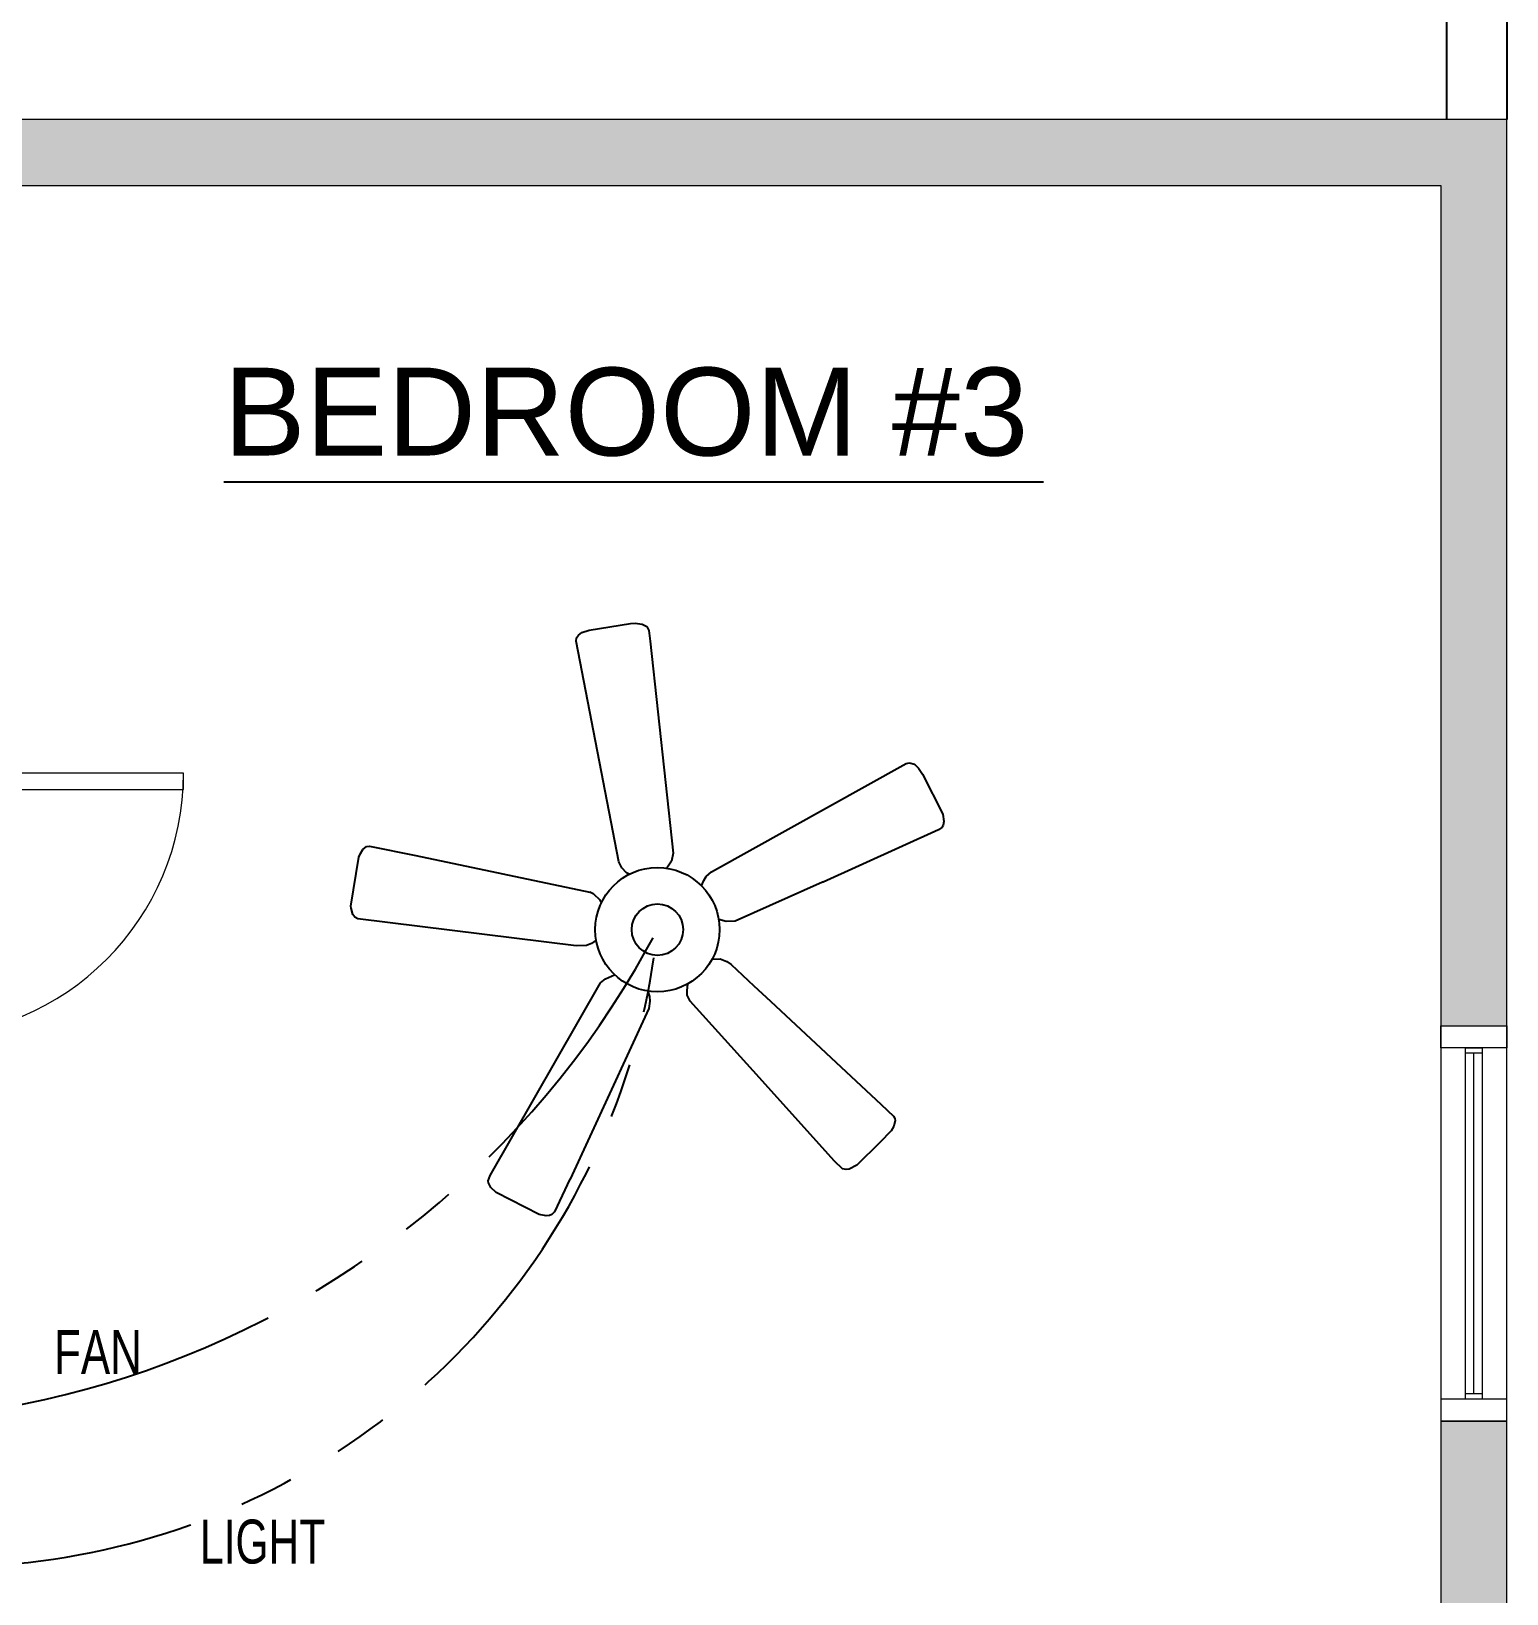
# Model space of a CAD drawing. Header units: inches. Extents: x -28708 to -16583, y 64755 to 66587.
# Drawn here: x -18223.6 to -18089.3, y 66026.5 to 66168.8 of the extents above; entities that cross this region are included whole.
import ezdxf

# ---------------------------------------------------------------- set-up
doc = ezdxf.new("R2010")
doc.units = ezdxf.units.IN
doc.header["$LTSCALE"] = 20
doc.header["$MEASUREMENT"] = 0
for name, pattern in [('Dashed Small', [4, 1, -2, 1]), ('PHANTOM', [2.5, 1.25, -0.25, 0.25, -0.25, 0.25, -0.25]), ('Solid', [0])]:
    doc.linetypes.add(name, pattern=pattern)
for name, color, linetype in [('DIM', 2, 'Continuous'), ('DOOR', 3, 'Continuous'), ('ELECTRICAL FIXTURES', 1, 'Continuous'), ('TEXT', 3, 'Continuous'), ('WALL', 5, 'Continuous'), ('WINDOW', 2, 'Continuous')]:
    doc.layers.add(name, color=color, linetype=linetype)
doc.layers.add('Electrical', color=1, linetype='Continuous', lineweight=25)
doc.styles.add('Arial', font='arial.ttf')
doc.styles.add('Prov Draftsman NDP', font='')
doc.styles.get('Prov Draftsman NDP').set_extended_font_data('Prov Draftsman NDP')

# ---------------------------------------------------------------- blocks, each defined once
blk = doc.blocks.new('A$C30E2037D')
at = {"layer": 'ELECTRICAL FIXTURES', "color": 1, "linetype": 'Solid'}
for p, q in [((20.5, 52.31), (20.55, 52.63)), ((20.55, 52.63), (20.71, 52.85)), ((20.71, 52.85), (21.04, 53.1)), ((21.04, 53.1), (21.7, 53.32)), ((21.7, 53.32), (25.47, 53.92)), ((25.47, 53.92), (25.88, 53.95)), ((25.88, 53.95), (26.51, 53.87)), ((26.51, 53.87), (26.94, 53.65)), ((26.94, 53.65), (27.05, 53.48)), ((27.05, 53.48), (27.14, 53.29)), ((27.14, 53.29), (27.24, 52.31)), ((24.4, 32.23), (20.5, 52.31)), ((27.24, 52.31), (29.35, 33.02)), ((50.56, 41.17), (50.88, 41.25)), ((50.88, 41.25), (51.32, 41.12)), ((32.85, 31.32), (50.56, 41.17)), ((51.32, 41.12), (51.7, 40.76)), ((51.7, 40.76), (52.06, 40.21)), ((52.06, 40.21), (53.89, 36.55)), ((53.92, 35.56), (53.81, 35.35)), ((53.89, 36.55), (54, 35.89)), ((54, 35.89), (53.92, 35.56)), ((53.51, 35.13), (43.01, 30.37)), ((53.81, 35.35), (53.51, 35.13)), ((0.71, 32.64), (0.87, 32.99)), ((0.87, 32.99), (1.09, 33.35)), ((1.09, 33.35), (1.42, 33.62)), ((1.42, 33.62), (1.69, 33.65)), ((1.69, 33.65), (5.9, 32.8)), ((5.9, 32.8), (21.75, 29.46)), ((29.35, 33.02), (29.19, 32.28)), ((0, 28.2), (0.71, 32.64)), ((24.68, 31.68), (24.4, 32.23)), ((25.09, 31.21), (24.68, 31.68)), ((29.19, 32.28), (28.76, 31.65)), ((32.36, 30.89), (32.85, 31.32)), ((25.35, 31.1), (25.09, 31.21)), ((31.92, 30.05), (32.14, 30.53)), ((32.14, 30.53), (32.36, 30.89)), ((42.93, 30.37), (34.98, 26.81)), ((43.01, 30.37), (42.93, 30.37)), ((22.13, 29.27), (21.75, 29.46)), ((22.13, 29.27), (22.63, 28.78)), ((22.63, 28.78), (22.8, 28.5)), ((0.03, 28.01), (0, 28.2)), ((0.16, 27.44), (0.03, 28.01)), ((0.36, 27.19), (0.16, 27.44)), ((0.63, 27.03), (0.36, 27.19)), ((20.5, 24.59), (0.63, 27.03)), ((34.16, 26.78), (33.5, 26.97)), ((34.98, 26.81), (34.16, 26.78)), ((21.45, 24.62), (20.5, 24.59)), ((21.92, 24.79), (21.45, 24.62)), ((22.33, 25.08), (21.92, 24.79)), ((32.89, 23.35), (33.61, 23.39)), ((33.61, 23.39), (34.24, 23.14)), ((34.24, 23.14), (34.62, 22.87)), ((34.62, 22.87), (36.7, 20.95)), ((22.74, 21.2), (23.17, 21.58)), ((23.17, 21.58), (24, 21.95)), ((12.68, 3.67), (22.74, 21.2)), ((27.05, 20.45), (27.19, 19.97)), ((27.19, 19.97), (27.22, 19.53)), ((30.61, 20.49), (30.68, 21.11)), ((30.63, 20.08), (30.61, 20.49)), ((30.88, 19.53), (30.63, 20.08)), ((36.7, 20.95), (38.2, 19.53)), ((27.14, 18.88), (19.95, 3.34)), ((27.22, 19.53), (27.14, 18.88)), ((36.62, 13.19), (30.88, 19.53)), ((38.2, 19.53), (48.29, 10.12)), ((44.05, 4.98), (36.62, 13.19)), ((48.29, 10.12), (49.41, 9.08)), ((49.41, 9.08), (49.54, 8.86)), ((49.57, 8.67), (49.43, 8.15)), ((49.54, 8.86), (49.57, 8.67)), ((49.19, 7.74), (48.18, 6.67)), ((49.43, 8.15), (49.19, 7.74)), ((48.18, 6.67), (46.07, 4.6)), ((44.76, 4.27), (44.05, 4.98)), ((45.09, 4.21), (44.76, 4.27)), ((46.07, 4.6), (45.36, 4.24)), ((12.49, 3.17), (12.68, 3.67)), ((12.52, 3.01), (12.49, 3.17)), ((12.73, 2.57), (12.52, 3.01)), ((19.92, 3.34), (18.53, 0.36)), ((19.95, 3.34), (19.92, 3.34)), ((45.36, 4.24), (45.09, 4.21)), ((13.23, 2.11), (12.73, 2.57)), ((17.13, 0.11), (13.23, 2.11)), ((17.79, 0), (17.13, 0.11)), ((18.09, 0.03), (17.79, 0)), ((18.31, 0.11), (18.09, 0.03)), ((18.53, 0.36), (18.31, 0.11))]:
    blk.add_line(p, q, dxfattribs=at)
for radius in [5.66, 2.34]:
    blk.add_circle((27.91, 26.05), radius, dxfattribs=at)
blk = doc.blocks.new('A$C3BC31441')
at = {"layer": 'WALL', "linetype": 'Continuous', "lineweight": 0}
for points in [[(444, 500.5), (449.5, 494.5), (588, 494.5), (594, 500.5)], [(594, 500.5), (588, 494.5), (588, 418), (594, 418)], [(594, 382), (588, 382), (588, 359), (589.5, 357), (594, 359)]]:
    blk.add_hatch(color=9, dxfattribs=at).paths.add_polyline_path(points, flags=0)
at = {"layer": 'DOOR', "color": 9, "linetype": 'Continuous', "lineweight": 0}
for p, q in [((473.5, 441), (449.5, 441)), ((473.5, 439.5), (473.5, 441)), ((449.5, 439.5), (473.5, 439.5))]:
    blk.add_line(p, q, dxfattribs=at)
blk.add_arc((449.5, 441), 24, 270, 0, dxfattribs=at)
at = {"layer": 'WALL', "color": 9, "linetype": 'ByBlock', "lineweight": -2}
for p, q in [((594, 720), (594, 500.5)), ((588.5, 714.5), (588.5, 500.5))]:
    blk.add_line(p, q, dxfattribs=at)
at = {"layer": 'WALL', "color": 9, "linetype": 'Continuous', "lineweight": 0}
for p, q in [((594, 500.5), (444, 500.5)), ((594, 418), (594, 500.5)), ((449.5, 494.5), (588, 494.5)), ((588, 494.5), (588, 418)), ((588, 418), (594, 418)), ((588, 418), (588, 382)), ((594, 382), (594, 418)), ((594, 382), (588, 382)), ((588, 382), (588, 359)), ((594, 359), (594, 382))]:
    blk.add_line(p, q, dxfattribs=at)
at = {"layer": 'WINDOW', "color": 9, "linetype": 'Continuous', "lineweight": 0}
for p, q in [((588, 416), (588, 418)), ((588, 418), (594, 418)), ((594, 418), (594, 416)), ((594, 416), (588, 416)), ((590.25, 384), (590.25, 416)), ((590.25, 416), (591.75, 416)), ((591.75, 415.5), (590.25, 415.5)), ((591, 384.5), (591, 415.5)), ((591.75, 416), (591.75, 384)), ((591.75, 384.5), (590.25, 384.5)), ((588, 384), (588, 382)), ((594, 384), (588, 384)), ((591.75, 384), (590.25, 384)), ((594, 382), (594, 384)), ((588, 382), (594, 382))]:
    blk.add_line(p, q, dxfattribs=at)

msp = doc.modelspace()

# ---------------------------------------------------------------- linework, layer by layer
at = {"layer": 'Electrical', "linetype": 'PHANTOM'}
for centre, radius, start, end in [((-18231.0103, 66093.7456), 64.7608, 223.428419, 353.9997), ((-18240.8272, 66126.0128), 83.8625, 246.295327, 332.258262)]:
    msp.add_arc(centre, radius, start, end, dxfattribs=at)
at = {"layer": 'TEXT', "color": 9, "linetype": 'ByBlock', "lineweight": -2}
msp.add_line((-18206.0959, 66127.7518), (-18131.4261, 66127.7518), dxfattribs=at)

# ---------------------------------------------------------------- block references
at = {"layer": 'DIM', "color": 6, "linetype": 'ByBlock', "lineweight": -2}
msp.add_blockref('A$C3BC31441', (-18683.2518, 65660.2242), dxfattribs=at)
at = {"layer": 'ELECTRICAL FIXTURES', "linetype": 'ByBlock', "lineweight": -2}
msp.add_blockref('A$C30E2037D', (-18194.5118, 66060.9253), dxfattribs=at)

# ---------------------------------------------------------------- texts
at = {"layer": 'ELECTRICAL FIXTURES', "linetype": 'Dashed Small', "style": 'Prov Draftsman NDP'}
for s, width, p in [('FAN', 0.746383, (-18221.5428, 66046.5271)), ('LIGHT', 0.724161, (-18208.2591, 66029.2675))]:
    msp.add_text(s, height=4, rotation=360, dxfattribs=dict(at, width=width)).set_placement(p)
at = {"layer": 'TEXT', "color": 9, "linetype": 'Solid', "style": 'Arial'}
msp.add_text('BEDROOM #3', height=8, dxfattribs=at).set_placement((-18206.0959, 66130.1383))

doc.saveas('drawing.dxf')
